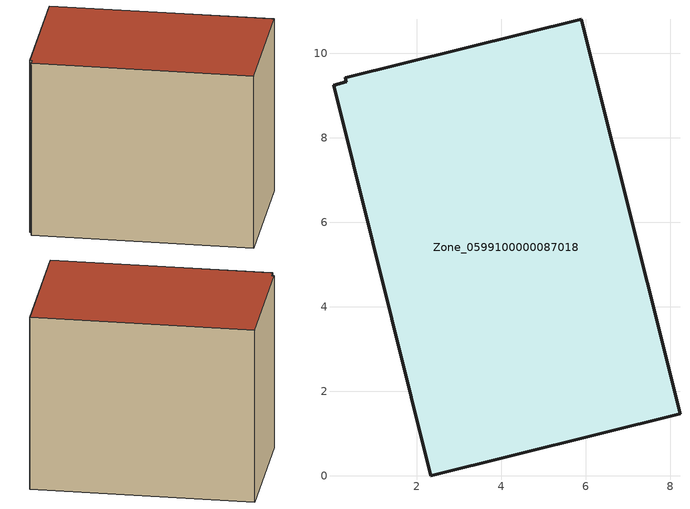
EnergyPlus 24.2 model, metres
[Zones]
Zone_0599100000087018
 floor ground (C_G): 0.02,9.25 0.32,9.33 0.3,9.42 5.89,10.81 8.23,1.47 2.33,0 z0
 wall outside (C_F): 8.23,1.47 5.89,10.81 0.3,9.42 0.32,9.33 0.02,9.25 2.33,0 8.23,1.47 z0:7.96
 roof outside (C_R): 0.32,9.33 0.02,9.25 2.33,0 8.23,1.47 5.89,10.81 0.3,9.42 z7.96
[BUILDING]
Pand.0599100000087018: North Axis=0; Terrain=City; Loads Convergence Tolerance Value=0.04; Temperature Convergence Tolerance Value=0.4; Solar Distribution=FullExterior; Maximum Number of Warmup Days=25; Minimum Number of Warmup Days=1
[Site:Location]
Rotterdam.The.Hague.AP_ZH_NLD Design_Conditions: Latitude=51.96; Longitude=4.45; Time Zone=1; Elevation=-4.5
[SITE:GROUNDTEMPERATURE:BUILDINGSURFACE]
18, 18, 18, 18, 18, 18, 18, 18, 18, 18, 18, 18
[MATERIAL] Thermal Absorptance=0.9; Solar Absorptance=0.7; Visible Absorptance=0.7
Name | Roughness | Thickness | Conductivity | Density | Specific Heat
G.TI.1965-1974 | MediumSmooth | 0.15 | 0.882353 | 540 | 1210
F.TI.1965-1974 | Rough | 0.3 | 0.697674 | 1920 | 840
R.TI.1965-1974 | MediumRough | 0.2 | 0.232558 | 1500 | 1000
[CONSTRUCTION]
C_G: G.TI.1965-1974
C_F: F.TI.1965-1974
C_R: R.TI.1965-1974
[ZONE]
Zone_0599100000087018: Type=1; Multiplier=1; Ceiling Height=Autocalculate; Volume=Autocalculate; Floor Area=autocalculate; Part of Total Floor Area=Yes
[ZONEINFILTRATION:DESIGNFLOWRATE]
Infil_Zone_0599100000087018: Zone or ZoneList or Space or SpaceList=Zone_0599100000087018; Schedule=AlwaysOn; Design Flow Rate Calculation Method=Flow/Area; Flow Rate per Floor Area=0.003; Constant Term Coefficient=1; Temperature Term Coefficient=0; Velocity Term Coefficient=0; Velocity Squared Term Coefficient=0
[HVACTEMPLATE:ZONE:IDEALLOADSAIRSYSTEM]
Zone_0599100000087018: Maximum Heating Supply Air Temperature=50; Minimum Cooling Supply Air Temperature=13; Maximum Heating Supply Air Humidity Ratio=0.0156; Minimum Cooling Supply Air Humidity Ratio=0.0077; Heating Limit=NoLimit; Cooling Limit=NoLimit; Dehumidification Control Type=ConstantSensibleHeatRatio; Cooling Sensible Heat Ratio=0.7; Dehumidification Setpoint=60; Humidification Control Type=None; Humidification Setpoint=30; Outdoor Air Method=None; Outdoor Air Flow Rate per Person=0.00944; Outdoor Air Flow Rate per Zone Floor Area=0; Outdoor Air Flow Rate per Zone=0; Demand Controlled Ventilation Type=None; Outdoor Air Economizer Type=NoEconomizer; Heat Recovery Type=None; Sensible Heat Recovery Effectiveness=0.7; Latent Heat Recovery Effectiveness=0.65
[ZONECONTROL:THERMOSTAT]
ThermostatControl_Zone_0599100000087018: Zone or ZoneList=Zone_0599100000087018; Control Type Schedule=DualSetpointControlType; Control 1=Thermostat_Zone_0599100000087018; Temperature Difference Between Cutout And Setpoint=0
[THERMOSTATSETPOINT:DUALSETPOINT]
Thermostat_Zone_0599100000087018: Heating Setpoint Temperature Schedule=HeatingSetpoint_Zone_0599100000087018; Cooling Setpoint Temperature Schedule=CoolingSetpoint_Zone_0599100000087018
[SCHEDULE:COMPACT]
HeatingSetpoint_Zone_0599100000087018: Through: 12/31, For: AllDays, Until: 24:00, 21
CoolingSetpoint_Zone_0599100000087018: Through: 12/31, For: AllDays, Until: 24:00, 24
DualSetpointControlType: Through: 12/31, For: AllDays, Until: 24:00, 4
AlwaysOn: Through: 12/31, For: AllDays, Until: 24:00, 1
